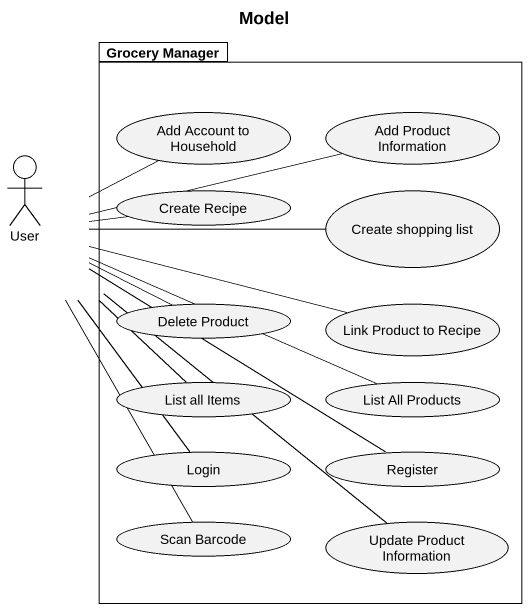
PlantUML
@startuml
title Model
package "Grocery Manager" as Grocery_Manager {
  usecase "Add Account to Household" as Add_Account_to_Household
  usecase "Add Product Information" as Add_Product_Information
  usecase "Create Recipe" as Create_Recipe
  usecase "Create shopping list" as Create_shopping_list
  usecase "Delete Product" as Delete_Product
  usecase "Link Product to Recipe" as Link_Product_to_Recipe
  usecase "List all Items" as List_all_Items
  usecase "List All Products" as List_All_Products
  usecase Login
  usecase Register
  usecase "Scan Barcode" as Scan_Barcode
  usecase "Update Product Information" as Update_Product_Information
}
actor User
User -right- Add_Account_to_Household
User -right- Add_Product_Information
User -right- Create_Recipe
User -right- Create_shopping_list
User -right- Delete_Product
User -right- Link_Product_to_Recipe
User -- List_all_Items
User -right- List_All_Products
User -- Login
User -- Register
User -- Scan_Barcode
User -- Update_Product_Information
@enduml
